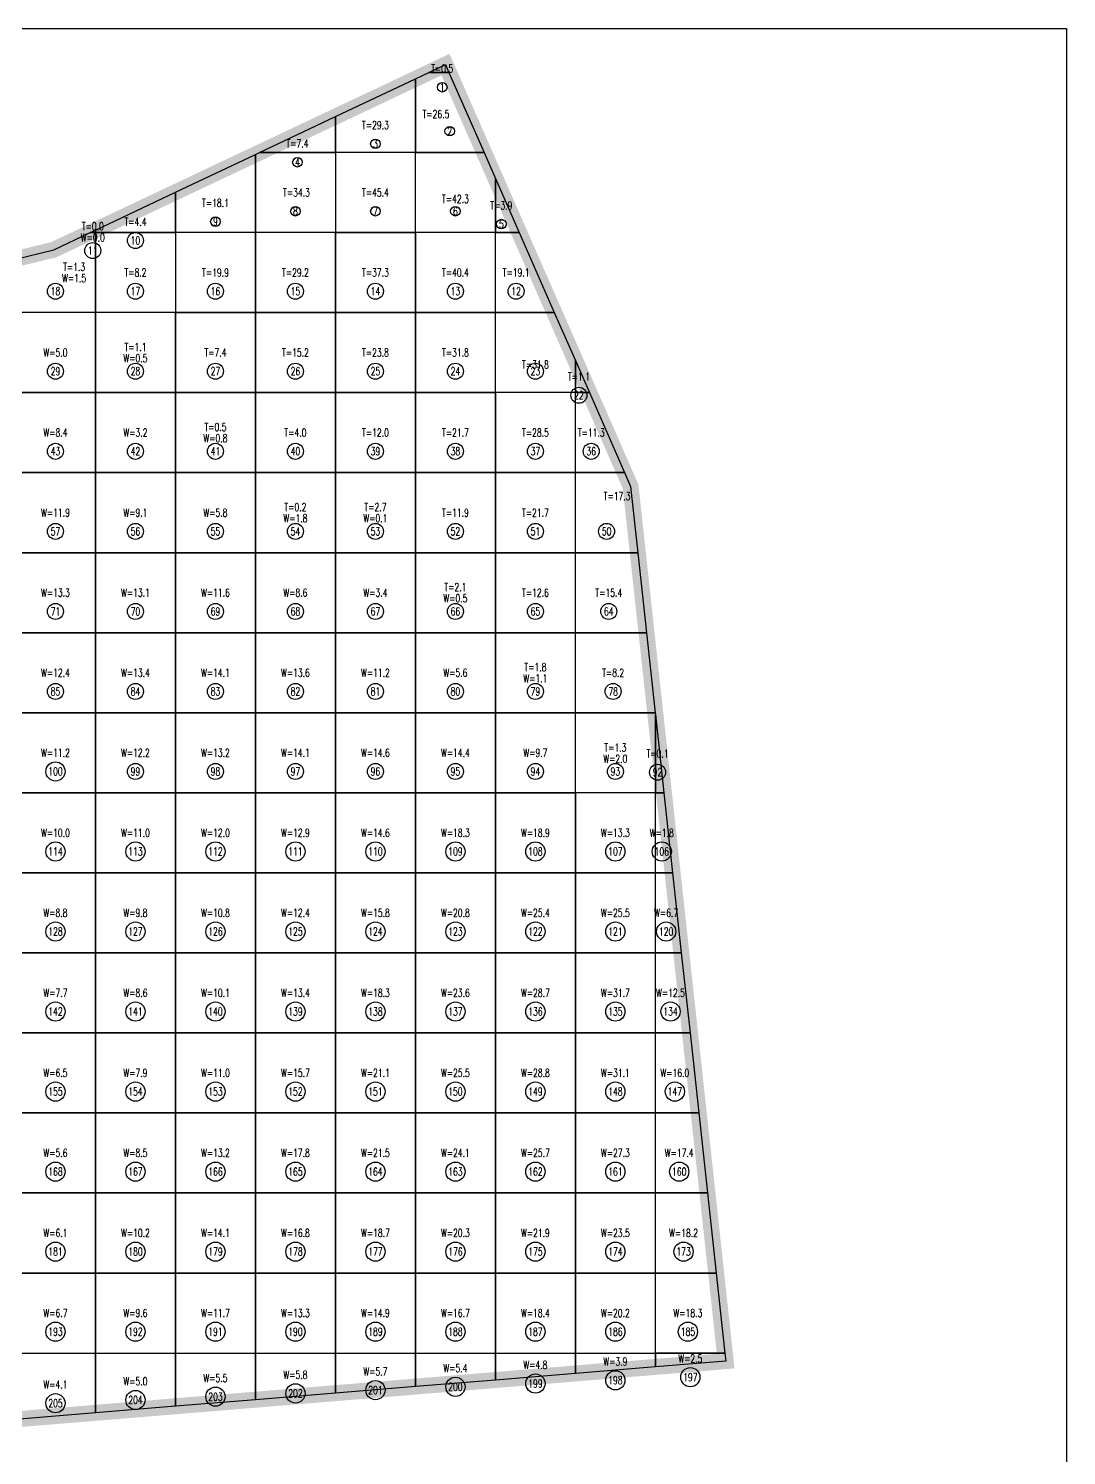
# Model space of a CAD drawing. Extents: x 4283 to 40403, y 1134 to 1764.
# Drawn here: x 10859.9 to 10932, y 1575 to 1674.1 of the extents above; entities that cross this region are included whole.
import ezdxf
from ezdxf.enums import TextEntityAlignment as Align

# ---------------------------------------------------------------- set-up
doc = ezdxf.new("R2010")
doc.units = 0
for name, color, linetype in [('tdz_11-3方格网', 2, 'Continuous'), ('tdz_11-3方格网计算', 7, 'Continuous'), ('tdz_土方计算图', 7, 'Continuous'), ('tdz_格田', 6, 'Continuous')]:
    doc.layers.add(name, color=color, linetype=linetype)
doc.styles.add('GLandNum', font='txt_____.ttf', dxfattribs={"width": 0.7, "height": 0.5})

msp = doc.modelspace()

# ---------------------------------------------------------------- linework, layer by layer
at = {"layer": 'tdz_11-3方格网', "linetype": 'Continuous'}
for points in [[(10891.539, 1665.486, 3764.657), (10886.771, 1665.486, 3764.444), (10886.771, 1670.601, 3764.616), (10887.704, 1671.042, 3764.539), (10889.1, 1671.042, 3764.463)], [(10889.1, 1671.042, 3764.463), (10887.704, 1671.042, 3764.539), (10888.86, 1671.588, 3764.444)], [(10886.771, 1670.601, 3764.616), (10886.771, 1665.486, 3764.444), (10881.215, 1665.486, 3764.444), (10881.215, 1667.977, 3765.072)], [(10881.215, 1667.977, 3765.072), (10881.215, 1665.486, 3764.444), (10875.94, 1665.486, 3765.504)], [(10875.659, 1665.354, 3765.528), (10875.659, 1659.931, 3765.236), (10870.104, 1659.931, 3765.736), (10870.104, 1662.73, 3765.983)], [(10875.94, 1665.486, 3765.504), (10881.215, 1665.486, 3764.444), (10881.215, 1659.931, 3764.797), (10875.659, 1659.931, 3765.236), (10875.659, 1665.354, 3765.528)], [(10881.215, 1665.486, 3764.444), (10881.215, 1659.931, 3764.797), (10886.771, 1659.931, 3764.444), (10886.771, 1665.486, 3764.444)], [(10892.326, 1663.694, 3764.719), (10892.326, 1659.931, 3764.756), (10886.771, 1659.931, 3764.444), (10886.771, 1665.486, 3764.444), (10891.539, 1665.486, 3764.657)], [(10893.978, 1659.931, 3764.85), (10892.326, 1659.931, 3764.756), (10892.326, 1663.694, 3764.719)], [(10870.104, 1662.73, 3765.983), (10870.104, 1659.931, 3765.736), (10864.548, 1659.931, 3766.297), (10864.548, 1660.107, 3766.439)], [(10864.548, 1660.107, 3766.439), (10864.548, 1659.931, 3766.297), (10864.175, 1659.931, 3766.47)], [(10864.175, 1659.931, 3766.47), (10864.548, 1659.931, 3766.297), (10864.548, 1654.375, 3766.894), (10858.993, 1654.375, 3767.212), (10858.993, 1658.094, 3767.028), (10861.654, 1658.74, 3766.677)], [(10864.548, 1654.375, 3766.894), (10864.548, 1659.931, 3766.297), (10870.104, 1659.931, 3765.736), (10870.104, 1654.375, 3766.481)], [(10870.104, 1659.931, 3765.736), (10870.104, 1654.375, 3766.481), (10875.659, 1654.375, 3766.007), (10875.659, 1659.931, 3765.236)], [(10875.659, 1659.931, 3765.236), (10875.659, 1654.375, 3766.007), (10881.215, 1654.375, 3765.532), (10881.215, 1659.931, 3764.797)], [(10881.215, 1659.931, 3764.797), (10881.215, 1654.375, 3765.532), (10886.771, 1654.375, 3765.121), (10886.771, 1659.931, 3764.444)], [(10886.771, 1659.931, 3764.444), (10886.771, 1654.375, 3765.121), (10892.326, 1654.375, 3764.809), (10892.326, 1659.931, 3764.756)], [(10892.326, 1659.931, 3764.756), (10893.978, 1659.931, 3764.85), (10896.417, 1654.375, 3765.044), (10892.326, 1654.375, 3764.809)], [(10858.993, 1654.375, 3767.212), (10858.993, 1648.819, 3767.427), (10864.548, 1648.819, 3767.132), (10864.548, 1654.375, 3766.894)], [(10864.548, 1654.375, 3766.894), (10864.548, 1648.819, 3767.132), (10870.104, 1648.819, 3766.879), (10870.104, 1654.375, 3766.481)], [(10870.104, 1654.375, 3766.481), (10870.104, 1648.819, 3766.879), (10875.659, 1648.819, 3766.643), (10875.659, 1654.375, 3766.007)], [(10875.659, 1654.375, 3766.007), (10875.659, 1648.819, 3766.643), (10881.215, 1648.819, 3766.198), (10881.215, 1654.375, 3765.532)], [(10881.215, 1654.375, 3765.532), (10881.215, 1648.819, 3766.198), (10886.771, 1648.819, 3765.788), (10886.771, 1654.375, 3765.121)], [(10886.771, 1654.375, 3765.121), (10886.771, 1648.819, 3765.788), (10892.326, 1648.819, 3765.268), (10892.326, 1654.375, 3764.809)], [(10897.882, 1651.04, 3765.16), (10897.882, 1648.819, 3765.181), (10892.326, 1648.819, 3765.268), (10892.326, 1654.375, 3764.809), (10896.417, 1654.375, 3765.044)], [(10898.857, 1648.819, 3765.238), (10897.882, 1648.819, 3765.181), (10897.882, 1651.04, 3765.16)], [(10858.993, 1648.819, 3767.427), (10858.993, 1643.264, 3767.641), (10864.548, 1643.264, 3767.392), (10864.548, 1648.819, 3767.132)], [(10864.548, 1648.819, 3767.132), (10864.548, 1643.264, 3767.392), (10870.104, 1643.264, 3767.169), (10870.104, 1648.819, 3766.879)], [(10870.104, 1648.819, 3766.879), (10870.104, 1643.264, 3767.169), (10875.659, 1643.264, 3766.984), (10875.659, 1648.819, 3766.643)], [(10875.659, 1648.819, 3766.643), (10875.659, 1643.264, 3766.984), (10881.215, 1643.264, 3766.727), (10881.215, 1648.819, 3766.198)], [(10881.215, 1648.819, 3766.198), (10881.215, 1643.264, 3766.727), (10886.771, 1643.264, 3766.334), (10886.771, 1648.819, 3765.788)], [(10886.771, 1648.819, 3765.788), (10886.771, 1643.264, 3766.334), (10892.326, 1643.264, 3765.719), (10892.326, 1648.819, 3765.268)], [(10892.326, 1648.819, 3765.268), (10892.326, 1643.264, 3765.719), (10897.882, 1643.264, 3765.503), (10897.882, 1648.819, 3765.181)], [(10897.882, 1648.819, 3765.181), (10898.857, 1648.819, 3765.238), (10901.296, 1643.264, 3765.431), (10897.882, 1643.264, 3765.503)], [(10858.993, 1643.264, 3767.641), (10858.993, 1637.708, 3767.788), (10864.548, 1637.708, 3767.727), (10864.548, 1643.264, 3767.392)], [(10864.548, 1643.264, 3767.392), (10864.548, 1637.708, 3767.727), (10870.104, 1637.708, 3767.542), (10870.104, 1643.264, 3767.169)], [(10870.104, 1643.264, 3767.169), (10870.104, 1637.708, 3767.542), (10875.659, 1637.708, 3767.318), (10875.659, 1643.264, 3766.984)], [(10875.659, 1643.264, 3766.984), (10875.659, 1637.708, 3767.318), (10881.215, 1637.708, 3767.061), (10881.215, 1643.264, 3766.727)], [(10881.215, 1643.264, 3766.727), (10881.215, 1637.708, 3767.061), (10886.771, 1637.708, 3766.814), (10886.771, 1643.264, 3766.334)], [(10886.771, 1643.264, 3766.334), (10886.771, 1637.708, 3766.814), (10892.326, 1637.708, 3766.31), (10892.326, 1643.264, 3765.719)], [(10892.326, 1643.264, 3765.719), (10892.326, 1637.708, 3766.31), (10897.882, 1637.708, 3765.663), (10897.882, 1643.264, 3765.503)], [(10897.882, 1643.264, 3765.503), (10901.296, 1643.264, 3765.431), (10901.716, 1642.306, 3765.464), (10902.216, 1637.708, 3765.768), (10897.882, 1637.708, 3765.663)], [(10858.993, 1637.708, 3767.788), (10858.993, 1632.153, 3767.817), (10864.548, 1632.153, 3767.802), (10864.548, 1637.708, 3767.727)], [(10864.548, 1637.708, 3767.727), (10864.548, 1632.153, 3767.802), (10870.104, 1632.153, 3767.789), (10870.104, 1637.708, 3767.542)], [(10870.104, 1637.708, 3767.542), (10870.104, 1632.153, 3767.789), (10875.659, 1632.153, 3767.72), (10875.659, 1637.708, 3767.318)], [(10875.659, 1637.708, 3767.318), (10875.659, 1632.153, 3767.72), (10881.215, 1632.153, 3767.501), (10881.215, 1637.708, 3767.061)], [(10881.215, 1637.708, 3767.061), (10881.215, 1632.153, 3767.501), (10886.771, 1632.153, 3767.193), (10886.771, 1637.708, 3766.814)], [(10886.771, 1637.708, 3766.814), (10886.771, 1632.153, 3767.193), (10892.326, 1632.153, 3766.863), (10892.326, 1637.708, 3766.31)], [(10892.326, 1637.708, 3766.31), (10892.326, 1632.153, 3766.863), (10897.882, 1632.153, 3766.316), (10897.882, 1637.708, 3765.663)], [(10897.882, 1637.708, 3765.663), (10902.216, 1637.708, 3765.768), (10902.821, 1632.153, 3766.136), (10897.882, 1632.153, 3766.316)], [(10858.993, 1632.153, 3767.817), (10858.993, 1626.597, 3767.846), (10864.548, 1626.597, 3767.832), (10864.548, 1632.153, 3767.802)], [(10864.548, 1632.153, 3767.802), (10864.548, 1626.597, 3767.832), (10870.104, 1626.597, 3767.818), (10870.104, 1632.153, 3767.789)], [(10870.104, 1632.153, 3767.789), (10870.104, 1626.597, 3767.818), (10875.659, 1626.597, 3767.803), (10875.659, 1632.153, 3767.72)], [(10875.659, 1632.153, 3767.72), (10875.659, 1626.597, 3767.803), (10881.215, 1626.597, 3767.788), (10881.215, 1632.153, 3767.501)], [(10881.215, 1632.153, 3767.501), (10881.215, 1626.597, 3767.788), (10886.771, 1626.597, 3767.683), (10886.771, 1632.153, 3767.193)], [(10886.771, 1632.153, 3767.193), (10886.771, 1626.597, 3767.683), (10892.326, 1626.597, 3767.413), (10892.326, 1632.153, 3766.863)], [(10892.326, 1632.153, 3766.863), (10892.326, 1626.597, 3767.413), (10897.882, 1626.597, 3766.962), (10897.882, 1632.153, 3766.316)], [(10897.882, 1632.153, 3766.316), (10902.821, 1632.153, 3766.136), (10903.425, 1626.597, 3766.503), (10897.882, 1626.597, 3766.962)], [(10858.993, 1626.597, 3767.846), (10858.993, 1621.042, 3767.874), (10864.548, 1621.042, 3767.861), (10864.548, 1626.597, 3767.832)], [(10864.548, 1626.597, 3767.832), (10864.548, 1621.042, 3767.861), (10870.104, 1621.042, 3767.847), (10870.104, 1626.597, 3767.818)], [(10870.104, 1626.597, 3767.818), (10870.104, 1621.042, 3767.847), (10875.659, 1621.042, 3767.832), (10875.659, 1626.597, 3767.803)], [(10875.659, 1626.597, 3767.803), (10875.659, 1621.042, 3767.832), (10881.215, 1621.042, 3767.817), (10881.215, 1626.597, 3767.788)], [(10881.215, 1626.597, 3767.788), (10881.215, 1621.042, 3767.817), (10886.771, 1621.042, 3767.801), (10886.771, 1626.597, 3767.683)], [(10886.771, 1626.597, 3767.683), (10886.771, 1621.042, 3767.801), (10892.326, 1621.042, 3767.939), (10892.326, 1626.597, 3767.413)], [(10892.326, 1626.597, 3767.413), (10892.326, 1621.042, 3767.939), (10897.882, 1621.042, 3767.45), (10897.882, 1626.597, 3766.962)], [(10903.437, 1626.483, 3766.51), (10903.437, 1621.042, 3767.07), (10897.882, 1621.042, 3767.45), (10897.882, 1626.597, 3766.962), (10903.425, 1626.597, 3766.503)], [(10904.029, 1621.042, 3767.074), (10903.437, 1621.042, 3767.07), (10903.437, 1626.483, 3766.51)], [(10858.993, 1621.042, 3767.874), (10858.993, 1615.486, 3767.903), (10864.548, 1615.486, 3767.89), (10864.548, 1621.042, 3767.861)], [(10864.548, 1621.042, 3767.861), (10864.548, 1615.486, 3767.89), (10870.104, 1615.486, 3767.876), (10870.104, 1621.042, 3767.847)], [(10870.104, 1621.042, 3767.847), (10870.104, 1615.486, 3767.876), (10875.659, 1615.486, 3767.86), (10875.659, 1621.042, 3767.832)], [(10875.659, 1621.042, 3767.832), (10875.659, 1615.486, 3767.86), (10881.215, 1615.486, 3767.844), (10881.215, 1621.042, 3767.817)], [(10881.215, 1621.042, 3767.817), (10881.215, 1615.486, 3767.844), (10886.771, 1615.486, 3767.966), (10886.771, 1621.042, 3767.801)], [(10886.771, 1621.042, 3767.801), (10886.771, 1615.486, 3767.966), (10892.326, 1615.486, 3768.143), (10892.326, 1621.042, 3767.939)], [(10892.326, 1621.042, 3767.939), (10892.326, 1615.486, 3768.143), (10897.882, 1615.486, 3768.194), (10897.882, 1621.042, 3767.45)], [(10897.882, 1621.042, 3767.45), (10897.882, 1615.486, 3768.194), (10903.437, 1615.486, 3767.783), (10903.437, 1621.042, 3767.07)], [(10903.437, 1621.042, 3767.07), (10904.029, 1621.042, 3767.074), (10904.634, 1615.486, 3767.792), (10903.437, 1615.486, 3767.783)], [(10858.993, 1615.486, 3767.903), (10858.993, 1609.931, 3767.933), (10864.548, 1609.931, 3767.919), (10864.548, 1615.486, 3767.89)], [(10864.548, 1615.486, 3767.89), (10864.548, 1609.931, 3767.919), (10870.104, 1609.931, 3767.903), (10870.104, 1615.486, 3767.876)], [(10870.104, 1615.486, 3767.876), (10870.104, 1609.931, 3767.903), (10875.659, 1609.931, 3767.889), (10875.659, 1615.486, 3767.86)], [(10875.659, 1615.486, 3767.86), (10875.659, 1609.931, 3767.889), (10881.215, 1609.931, 3767.992), (10881.215, 1615.486, 3767.844)], [(10881.215, 1615.486, 3767.844), (10881.215, 1609.931, 3767.992), (10886.771, 1609.931, 3768.17), (10886.771, 1615.486, 3767.966)], [(10886.771, 1615.486, 3767.966), (10886.771, 1609.931, 3768.17), (10892.326, 1609.931, 3768.348), (10892.326, 1615.486, 3768.143)], [(10892.326, 1615.486, 3768.143), (10892.326, 1609.931, 3768.348), (10897.882, 1609.931, 3768.527), (10897.882, 1615.486, 3768.194)], [(10897.882, 1615.486, 3768.194), (10897.882, 1609.931, 3768.527), (10903.437, 1609.931, 3768.498), (10903.437, 1615.486, 3767.783)], [(10903.437, 1615.486, 3767.783), (10904.634, 1615.486, 3767.792), (10905.238, 1609.931, 3768.511), (10903.437, 1609.931, 3768.498)], [(10858.993, 1609.931, 3767.933), (10858.993, 1604.375, 3767.962), (10864.548, 1604.375, 3767.948), (10864.548, 1609.931, 3767.919)], [(10864.548, 1609.931, 3767.919), (10864.548, 1604.375, 3767.948), (10870.104, 1604.375, 3767.932), (10870.104, 1609.931, 3767.903)], [(10870.104, 1609.931, 3767.903), (10870.104, 1604.375, 3767.932), (10875.659, 1604.375, 3768.019), (10875.659, 1609.931, 3767.889)], [(10875.659, 1609.931, 3767.889), (10875.659, 1604.375, 3768.019), (10881.215, 1604.375, 3768.197), (10881.215, 1609.931, 3767.992)], [(10881.215, 1609.931, 3767.992), (10881.215, 1604.375, 3768.197), (10886.771, 1604.375, 3768.374), (10886.771, 1609.931, 3768.17)], [(10886.771, 1609.931, 3768.17), (10886.771, 1604.375, 3768.374), (10892.326, 1604.375, 3768.553), (10892.326, 1609.931, 3768.348)], [(10892.326, 1609.931, 3768.348), (10892.326, 1604.375, 3768.553), (10897.882, 1604.375, 3768.7), (10897.882, 1609.931, 3768.527)], [(10897.882, 1609.931, 3768.527), (10897.882, 1604.375, 3768.7), (10903.437, 1604.375, 3768.714), (10903.437, 1609.931, 3768.498)], [(10903.437, 1609.931, 3768.498), (10905.238, 1609.931, 3768.511), (10905.842, 1604.375, 3768.718), (10903.437, 1604.375, 3768.714)], [(10858.993, 1604.375, 3767.962), (10858.993, 1598.819, 3767.991), (10864.548, 1598.819, 3767.976), (10864.548, 1604.375, 3767.948)], [(10864.548, 1604.375, 3767.948), (10864.548, 1598.819, 3767.976), (10870.104, 1598.819, 3768.046), (10870.104, 1604.375, 3767.932)], [(10870.104, 1604.375, 3767.932), (10870.104, 1598.819, 3768.046), (10875.659, 1598.819, 3768.223), (10875.659, 1604.375, 3768.019)], [(10875.659, 1604.375, 3768.019), (10875.659, 1598.819, 3768.223), (10881.215, 1598.819, 3768.401), (10881.215, 1604.375, 3768.197)], [(10881.215, 1604.375, 3768.197), (10881.215, 1598.819, 3768.401), (10886.771, 1598.819, 3768.58), (10886.771, 1604.375, 3768.374)], [(10886.771, 1604.375, 3768.374), (10886.771, 1598.819, 3768.58), (10892.326, 1598.819, 3768.599), (10892.326, 1604.375, 3768.553)], [(10892.326, 1604.375, 3768.553), (10892.326, 1598.819, 3768.599), (10897.882, 1598.819, 3768.613), (10897.882, 1604.375, 3768.7)], [(10897.882, 1604.375, 3768.7), (10897.882, 1598.819, 3768.613), (10903.437, 1598.819, 3768.628), (10903.437, 1604.375, 3768.714)], [(10903.437, 1604.375, 3768.714), (10905.842, 1604.375, 3768.718), (10906.447, 1598.819, 3768.648), (10903.437, 1598.819, 3768.628)], [(10858.993, 1598.819, 3767.991), (10858.993, 1593.264, 3768.019), (10864.548, 1593.264, 3768.072), (10864.548, 1598.819, 3767.976)], [(10864.548, 1598.819, 3767.976), (10864.548, 1593.264, 3768.072), (10870.104, 1593.264, 3768.25), (10870.104, 1598.819, 3768.046)], [(10870.104, 1598.819, 3768.046), (10870.104, 1593.264, 3768.25), (10875.659, 1593.264, 3768.428), (10875.659, 1598.819, 3768.223)], [(10875.659, 1598.819, 3768.223), (10875.659, 1593.264, 3768.428), (10881.215, 1593.264, 3768.483), (10881.215, 1598.819, 3768.401)], [(10881.215, 1598.819, 3768.401), (10881.215, 1593.264, 3768.483), (10886.771, 1593.264, 3768.498), (10886.771, 1598.819, 3768.58)], [(10886.771, 1598.819, 3768.58), (10886.771, 1593.264, 3768.498), (10892.326, 1593.264, 3768.512), (10892.326, 1598.819, 3768.599)], [(10892.326, 1598.819, 3768.599), (10892.326, 1593.264, 3768.512), (10897.882, 1593.264, 3768.527), (10897.882, 1598.819, 3768.613)], [(10897.882, 1598.819, 3768.613), (10897.882, 1593.264, 3768.527), (10903.437, 1593.264, 3768.54), (10903.437, 1598.819, 3768.628)], [(10903.437, 1598.819, 3768.628), (10906.447, 1598.819, 3768.648), (10907.051, 1593.264, 3768.579), (10903.437, 1593.264, 3768.54)], [(10858.993, 1593.264, 3768.019), (10858.993, 1587.708, 3768.099), (10864.548, 1587.708, 3768.277), (10864.548, 1593.264, 3768.072)], [(10864.548, 1593.264, 3768.072), (10864.548, 1587.708, 3768.277), (10870.104, 1587.708, 3768.368), (10870.104, 1593.264, 3768.25)], [(10870.104, 1593.264, 3768.25), (10870.104, 1587.708, 3768.368), (10875.659, 1587.708, 3768.382), (10875.659, 1593.264, 3768.428)], [(10875.659, 1593.264, 3768.428), (10875.659, 1587.708, 3768.382), (10881.215, 1587.708, 3768.397), (10881.215, 1593.264, 3768.483)], [(10881.215, 1593.264, 3768.483), (10881.215, 1587.708, 3768.397), (10886.771, 1587.708, 3768.411), (10886.771, 1593.264, 3768.498)], [(10886.771, 1593.264, 3768.498), (10886.771, 1587.708, 3768.411), (10892.326, 1587.708, 3768.426), (10892.326, 1593.264, 3768.512)], [(10892.326, 1593.264, 3768.512), (10892.326, 1587.708, 3768.426), (10897.882, 1587.708, 3768.439), (10897.882, 1593.264, 3768.527)], [(10897.882, 1593.264, 3768.527), (10897.882, 1587.708, 3768.439), (10903.437, 1587.708, 3768.453), (10903.437, 1593.264, 3768.54)], [(10903.437, 1593.264, 3768.54), (10907.051, 1593.264, 3768.579), (10907.655, 1587.708, 3768.51), (10903.437, 1587.708, 3768.453)], [(10858.993, 1587.708, 3768.099), (10858.993, 1582.153, 3768.253), (10864.548, 1582.153, 3768.267), (10864.548, 1587.708, 3768.277)], [(10864.548, 1587.708, 3768.277), (10864.548, 1582.153, 3768.267), (10870.104, 1582.153, 3768.281), (10870.104, 1587.708, 3768.368)], [(10870.104, 1587.708, 3768.368), (10870.104, 1582.153, 3768.281), (10875.659, 1582.153, 3768.296), (10875.659, 1587.708, 3768.382)], [(10875.659, 1587.708, 3768.382), (10875.659, 1582.153, 3768.296), (10881.215, 1582.153, 3768.31), (10881.215, 1587.708, 3768.397)], [(10881.215, 1587.708, 3768.397), (10881.215, 1582.153, 3768.31), (10886.771, 1582.153, 3768.332), (10886.771, 1587.708, 3768.411)], [(10886.771, 1587.708, 3768.411), (10886.771, 1582.153, 3768.332), (10892.326, 1582.153, 3768.359), (10892.326, 1587.708, 3768.426)], [(10892.326, 1587.708, 3768.426), (10892.326, 1582.153, 3768.359), (10897.882, 1582.153, 3768.386), (10897.882, 1587.708, 3768.439)], [(10897.882, 1587.708, 3768.439), (10897.882, 1582.153, 3768.386), (10903.437, 1582.153, 3768.411), (10903.437, 1587.708, 3768.453)], [(10903.437, 1587.708, 3768.453), (10907.655, 1587.708, 3768.51), (10908.26, 1582.153, 3768.44), (10903.437, 1582.153, 3768.411)], [(10858.993, 1577.548, 3768.193), (10858.993, 1582.153, 3768.253), (10864.548, 1582.153, 3768.267), (10864.548, 1578.003, 3768.22)], [(10864.548, 1578.003, 3768.22), (10864.548, 1582.153, 3768.267), (10870.104, 1582.153, 3768.281), (10870.104, 1578.458, 3768.247)], [(10870.104, 1578.458, 3768.247), (10870.104, 1582.153, 3768.281), (10875.659, 1582.153, 3768.296), (10875.659, 1578.914, 3768.274)], [(10875.659, 1578.914, 3768.274), (10875.659, 1582.153, 3768.296), (10881.215, 1582.153, 3768.31), (10881.215, 1579.369, 3768.301)], [(10881.215, 1579.369, 3768.301), (10881.215, 1582.153, 3768.31), (10886.771, 1582.153, 3768.332), (10886.771, 1579.825, 3768.328)], [(10886.771, 1579.825, 3768.328), (10886.771, 1582.153, 3768.332), (10892.326, 1582.153, 3768.359), (10892.326, 1580.28, 3768.356)], [(10892.326, 1580.28, 3768.356), (10892.326, 1582.153, 3768.359), (10897.882, 1582.153, 3768.386), (10897.882, 1580.736, 3768.382)], [(10897.882, 1580.736, 3768.382), (10897.882, 1582.153, 3768.386), (10903.437, 1582.153, 3768.411), (10903.437, 1581.191, 3768.41)], [(10903.437, 1582.153, 3768.411), (10908.26, 1582.153, 3768.44), (10908.321, 1581.592, 3768.433), (10903.437, 1581.191, 3768.41)]]:
    msp.add_polyline3d(points, close=True, dxfattribs=at)
at = {"layer": 'tdz_11-3方格网计算', "color": 7, "linetype": 'Continuous'}
for centre, radius in [((10888.631, 1670.018), 0.333), ((10889.155, 1666.968), 0.333), ((10883.993, 1666.091), 0.333), ((10878.577, 1664.813), 0.333), ((10878.437, 1661.412), 0.333), ((10883.993, 1661.412), 0.333), ((10889.548, 1661.412), 0.333), ((10872.882, 1660.69), 0.333), ((10892.739, 1660.516), 0.333), ((10864.362, 1658.678), 0.556), ((10867.326, 1659.378), 0.556), ((10861.771, 1655.856), 0.556), ((10867.326, 1655.856), 0.556), ((10872.882, 1655.856), 0.556), ((10878.437, 1655.856), 0.556), ((10883.993, 1655.856), 0.556), ((10889.548, 1655.856), 0.556), ((10893.762, 1655.856), 0.556), ((10861.771, 1650.301), 0.556), ((10867.326, 1650.301), 0.556), ((10872.882, 1650.301), 0.556), ((10878.437, 1650.301), 0.556), ((10883.993, 1650.301), 0.556), ((10889.548, 1650.301), 0.556), ((10895.104, 1650.301), 0.556), ((10898.125, 1648.633), 0.556), ((10861.771, 1644.745), 0.556), ((10867.326, 1644.745), 0.556), ((10872.882, 1644.745), 0.556), ((10878.437, 1644.745), 0.556), ((10883.993, 1644.745), 0.556), ((10889.548, 1644.745), 0.556), ((10895.104, 1644.745), 0.556), ((10898.979, 1644.745), 0.556), ((10861.771, 1639.19), 0.556), ((10867.326, 1639.19), 0.556), ((10872.882, 1639.19), 0.556), ((10878.437, 1639.19), 0.556), ((10883.993, 1639.19), 0.556), ((10889.548, 1639.19), 0.556), ((10895.104, 1639.19), 0.556), ((10900.049, 1639.19), 0.556), ((10861.771, 1633.634), 0.556), ((10867.326, 1633.634), 0.556), ((10872.882, 1633.634), 0.556), ((10878.437, 1633.634), 0.556), ((10883.993, 1633.634), 0.556), ((10889.548, 1633.634), 0.556), ((10895.104, 1633.634), 0.556), ((10900.2, 1633.634), 0.556), ((10861.771, 1628.079), 0.556), ((10867.326, 1628.079), 0.556), ((10872.882, 1628.079), 0.556), ((10878.437, 1628.079), 0.556), ((10883.993, 1628.079), 0.556), ((10889.548, 1628.079), 0.556), ((10895.104, 1628.079), 0.556), ((10900.502, 1628.079), 0.556), ((10861.771, 1622.523), 0.667), ((10867.326, 1622.523), 0.556), ((10872.882, 1622.523), 0.556), ((10878.437, 1622.523), 0.556), ((10883.993, 1622.523), 0.556), ((10889.548, 1622.523), 0.556), ((10895.104, 1622.523), 0.556), ((10900.659, 1622.523), 0.556), ((10903.585, 1622.466), 0.556), ((10861.771, 1616.968), 0.667), ((10867.326, 1616.968), 0.667), ((10872.882, 1616.968), 0.667), ((10878.437, 1616.968), 0.667), ((10883.993, 1616.968), 0.667), ((10889.548, 1616.968), 0.667), ((10895.104, 1616.968), 0.667), ((10900.659, 1616.968), 0.667), ((10903.884, 1616.968), 0.667), ((10861.771, 1611.412), 0.667), ((10867.326, 1611.412), 0.667), ((10872.882, 1611.412), 0.667), ((10878.437, 1611.412), 0.667), ((10883.993, 1611.412), 0.667), ((10889.548, 1611.412), 0.667), ((10895.104, 1611.412), 0.667), ((10900.659, 1611.412), 0.667), ((10904.186, 1611.412), 0.667), ((10861.771, 1605.856), 0.667), ((10867.326, 1605.856), 0.667), ((10872.882, 1605.856), 0.667), ((10878.437, 1605.856), 0.667), ((10883.993, 1605.856), 0.667), ((10889.548, 1605.856), 0.667), ((10895.104, 1605.856), 0.667), ((10900.659, 1605.856), 0.667), ((10904.489, 1605.856), 0.667), ((10861.771, 1600.301), 0.667), ((10867.326, 1600.301), 0.667), ((10872.882, 1600.301), 0.667), ((10878.437, 1600.301), 0.667), ((10883.993, 1600.301), 0.667), ((10889.548, 1600.301), 0.667), ((10895.104, 1600.301), 0.667), ((10900.659, 1600.301), 0.667), ((10904.791, 1600.301), 0.667), ((10861.771, 1594.745), 0.667), ((10867.326, 1594.745), 0.667), ((10872.882, 1594.745), 0.667), ((10878.437, 1594.745), 0.667), ((10883.993, 1594.745), 0.667), ((10889.548, 1594.745), 0.667), ((10895.104, 1594.745), 0.667), ((10900.659, 1594.745), 0.667), ((10905.093, 1594.745), 0.667), ((10861.771, 1589.19), 0.667), ((10867.326, 1589.19), 0.667), ((10872.882, 1589.19), 0.667), ((10878.437, 1589.19), 0.667), ((10883.993, 1589.19), 0.667), ((10889.548, 1589.19), 0.667), ((10895.104, 1589.19), 0.667), ((10900.659, 1589.19), 0.667), ((10905.395, 1589.19), 0.667), ((10861.771, 1583.634), 0.667), ((10867.326, 1583.634), 0.667), ((10872.882, 1583.634), 0.667), ((10878.437, 1583.634), 0.667), ((10883.993, 1583.634), 0.667), ((10889.548, 1583.634), 0.667), ((10895.104, 1583.634), 0.667), ((10900.659, 1583.634), 0.667), ((10905.697, 1583.634), 0.667), ((10900.659, 1580.262), 0.667), ((10905.864, 1580.476), 0.667), ((10878.437, 1579.351), 0.667), ((10883.993, 1579.579), 0.667), ((10889.548, 1579.806), 0.667), ((10895.104, 1580.034), 0.667), ((10861.771, 1578.668), 0.667), ((10867.326, 1578.895), 0.667), ((10872.882, 1579.123), 0.667)]:
    msp.add_circle(centre, radius, dxfattribs=at)
at = {"layer": 'tdz_土方计算图', "linetype": 'Continuous'}
for points in [[(10801.99, 1674.092), (10931.99, 1674.092)], [(10931.99, 1674.092), (10931.99, 1514.092)]]:
    msp.add_lwpolyline(points, dxfattribs=at)
at = {"layer": 'tdz_格田', "linetype": 'Continuous', "lineweight": 60, "const_width": 1.111}
msp.add_lwpolyline([(10847.4, 1576.597), (10825.674, 1649.958), (10825.659, 1650.008), (10861.654, 1658.74), (10888.86, 1671.588), (10901.716, 1642.306), (10908.321, 1581.592), (10847.4, 1576.597)], close=True, dxfattribs=at)

# ---------------------------------------------------------------- texts
at = {"layer": 'tdz_11-3方格网计算', "color": 2, "linetype": 'Continuous', "style": 'GLandNum', "width": 0.7}
for s, p in [('T=0.5', (10888.631, 1671.315)), ('T=26.5', (10888.196, 1668.154)), ('T=29.3', (10883.993, 1667.388)), ('T=7.4', (10878.577, 1666.109)), ('T=18.1', (10872.882, 1661.986)), ('T=34.3', (10878.507, 1662.708)), ('T=45.4', (10883.993, 1662.708)), ('T=42.3', (10889.548, 1662.26)), ('T=3.9', (10892.739, 1661.812)), ('T=0.0', (10864.362, 1660.363)), ('T=4.4', (10867.326, 1660.674)), ('T=1.3', (10863.066, 1657.542)), ('T=8.2', (10867.326, 1657.153)), ('T=19.9', (10872.882, 1657.153)), ('T=29.2', (10878.437, 1657.153)), ('T=37.3', (10883.993, 1657.153)), ('T=40.4', (10889.548, 1657.153)), ('T=19.1', (10893.762, 1657.153)), ('T=1.1', (10867.326, 1651.986)), ('T=7.4', (10872.882, 1651.597)), ('T=15.2', (10878.437, 1651.597)), ('T=23.8', (10883.993, 1651.597)), ('T=31.8', (10889.548, 1651.597)), ('T=31.8', (10895.104, 1650.763)), ('T=1.1', (10898.125, 1649.93)), ('T=0.5', (10872.882, 1646.431)), ('T=4.0', (10878.437, 1646.042)), ('T=12.0', (10883.993, 1646.042)), ('T=21.7', (10889.548, 1646.042)), ('T=28.5', (10895.104, 1646.042)), ('T=11.3', (10898.979, 1646.042)), ('T=17.3', (10900.777, 1641.636)), ('T=0.2', (10878.437, 1640.875)), ('T=2.7', (10883.993, 1640.875)), ('T=11.9', (10889.548, 1640.486)), ('T=21.7', (10895.104, 1640.486)), ('T=2.1', (10889.548, 1635.319)), ('T=12.6', (10895.104, 1634.931)), ('T=15.4', (10900.2, 1634.931)), ('T=1.8', (10895.104, 1629.764)), ('T=8.2', (10900.502, 1629.375)), ('T=1.3', (10900.659, 1624.18)), ('T=0.1', (10903.585, 1623.762))]:
    msp.add_text(s, height=0.5556, dxfattribs=at).set_placement(p, align=Align.MIDDLE_CENTER)
at = {"layer": 'tdz_11-3方格网计算', "color": 7, "linetype": 'Continuous', "style": 'GLandNum', "width": 0.7}
for s, height, p in [('1', 0.556, (10888.631, 1670.018)), ('2', 0.556, (10889.155, 1666.968)), ('3', 0.556, (10883.993, 1666.091)), ('4', 0.556, (10878.577, 1664.813)), ('8', 0.556, (10878.437, 1661.412)), ('7', 0.556, (10883.993, 1661.412)), ('6', 0.556, (10889.548, 1661.412)), ('9', 0.556, (10872.882, 1660.69)), ('5', 0.556, (10892.739, 1660.516)), ('10', 0.5556, (10867.326, 1659.378)), ('11', 0.5556, (10864.362, 1658.678)), ('18', 0.5556, (10861.771, 1655.856)), ('17', 0.5556, (10867.326, 1655.856)), ('16', 0.5556, (10872.882, 1655.856)), ('15', 0.5556, (10878.437, 1655.856)), ('14', 0.5556, (10883.993, 1655.856)), ('13', 0.5556, (10889.548, 1655.856)), ('12', 0.5556, (10893.762, 1655.856)), ('29', 0.5556, (10861.771, 1650.301)), ('28', 0.5556, (10867.326, 1650.301)), ('27', 0.5556, (10872.882, 1650.301)), ('26', 0.5556, (10878.437, 1650.301)), ('25', 0.5556, (10883.993, 1650.301)), ('24', 0.5556, (10889.548, 1650.301)), ('23', 0.5556, (10895.104, 1650.301)), ('22', 0.5556, (10898.125, 1648.633)), ('43', 0.5556, (10861.771, 1644.745)), ('42', 0.5556, (10867.326, 1644.745)), ('41', 0.5556, (10872.882, 1644.745)), ('40', 0.5556, (10878.437, 1644.745)), ('39', 0.5556, (10883.993, 1644.745)), ('38', 0.5556, (10889.548, 1644.745)), ('37', 0.5556, (10895.104, 1644.745)), ('36', 0.5556, (10898.979, 1644.745)), ('57', 0.5556, (10861.771, 1639.19)), ('56', 0.5556, (10867.326, 1639.19)), ('55', 0.5556, (10872.882, 1639.19)), ('54', 0.5556, (10878.437, 1639.19)), ('53', 0.5556, (10883.993, 1639.19)), ('52', 0.5556, (10889.548, 1639.19)), ('51', 0.5556, (10895.104, 1639.19)), ('50', 0.5556, (10900.049, 1639.19)), ('71', 0.5556, (10861.771, 1633.634)), ('70', 0.5556, (10867.326, 1633.634)), ('69', 0.5556, (10872.882, 1633.634)), ('68', 0.5556, (10878.437, 1633.634)), ('67', 0.5556, (10883.993, 1633.634)), ('66', 0.5556, (10889.548, 1633.634)), ('65', 0.5556, (10895.104, 1633.634)), ('64', 0.5556, (10900.2, 1633.634)), ('85', 0.5556, (10861.771, 1628.079)), ('84', 0.5556, (10867.326, 1628.079)), ('83', 0.5556, (10872.882, 1628.079)), ('82', 0.5556, (10878.437, 1628.079)), ('81', 0.5556, (10883.993, 1628.079)), ('80', 0.5556, (10889.548, 1628.079)), ('79', 0.5556, (10895.104, 1628.079)), ('78', 0.5556, (10900.502, 1628.079)), ('100', 0.5556, (10861.771, 1622.523)), ('99', 0.5556, (10867.326, 1622.523)), ('98', 0.5556, (10872.882, 1622.523)), ('97', 0.5556, (10878.437, 1622.523)), ('96', 0.5556, (10883.993, 1622.523)), ('95', 0.5556, (10889.548, 1622.523)), ('94', 0.5556, (10895.104, 1622.523)), ('93', 0.5556, (10900.659, 1622.523)), ('92', 0.5556, (10903.585, 1622.466)), ('114', 0.5556, (10861.771, 1616.968)), ('113', 0.5556, (10867.326, 1616.968)), ('112', 0.5556, (10872.882, 1616.968)), ('111', 0.5556, (10878.437, 1616.968)), ('110', 0.5556, (10883.993, 1616.968)), ('109', 0.5556, (10889.548, 1616.968)), ('108', 0.5556, (10895.104, 1616.968)), ('107', 0.5556, (10900.659, 1616.968)), ('106', 0.5556, (10903.884, 1616.968)), ('128', 0.5556, (10861.771, 1611.412)), ('127', 0.5556, (10867.326, 1611.412)), ('126', 0.5556, (10872.882, 1611.412)), ('125', 0.5556, (10878.437, 1611.412)), ('124', 0.5556, (10883.993, 1611.412)), ('123', 0.5556, (10889.548, 1611.412)), ('122', 0.5556, (10895.104, 1611.412)), ('121', 0.5556, (10900.659, 1611.412)), ('120', 0.5556, (10904.186, 1611.412)), ('142', 0.5556, (10861.771, 1605.856)), ('141', 0.5556, (10867.326, 1605.856)), ('140', 0.5556, (10872.882, 1605.856)), ('139', 0.5556, (10878.437, 1605.856)), ('138', 0.5556, (10883.993, 1605.856)), ('137', 0.5556, (10889.548, 1605.856)), ('136', 0.5556, (10895.104, 1605.856)), ('135', 0.5556, (10900.659, 1605.856)), ('134', 0.5556, (10904.489, 1605.856)), ('155', 0.5556, (10861.771, 1600.301)), ('154', 0.5556, (10867.326, 1600.301)), ('153', 0.5556, (10872.882, 1600.301)), ('152', 0.5556, (10878.437, 1600.301)), ('151', 0.5556, (10883.993, 1600.301)), ('150', 0.5556, (10889.548, 1600.301)), ('149', 0.5556, (10895.104, 1600.301)), ('148', 0.5556, (10900.659, 1600.301)), ('147', 0.5556, (10904.791, 1600.301)), ('168', 0.5556, (10861.771, 1594.745)), ('167', 0.5556, (10867.326, 1594.745)), ('166', 0.5556, (10872.882, 1594.745)), ('165', 0.5556, (10878.437, 1594.745)), ('164', 0.5556, (10883.993, 1594.745)), ('163', 0.5556, (10889.548, 1594.745)), ('162', 0.5556, (10895.104, 1594.745)), ('161', 0.5556, (10900.659, 1594.745)), ('160', 0.5556, (10905.093, 1594.745)), ('181', 0.5556, (10861.771, 1589.19)), ('180', 0.5556, (10867.326, 1589.19)), ('179', 0.5556, (10872.882, 1589.19)), ('178', 0.5556, (10878.437, 1589.19)), ('177', 0.5556, (10883.993, 1589.19)), ('176', 0.5556, (10889.548, 1589.19)), ('175', 0.5556, (10895.104, 1589.19)), ('174', 0.5556, (10900.659, 1589.19)), ('173', 0.5556, (10905.395, 1589.19)), ('193', 0.5556, (10861.771, 1583.634)), ('192', 0.5556, (10867.326, 1583.634)), ('191', 0.5556, (10872.882, 1583.634)), ('190', 0.5556, (10878.437, 1583.634)), ('189', 0.5556, (10883.993, 1583.634)), ('188', 0.5556, (10889.548, 1583.634)), ('187', 0.5556, (10895.104, 1583.634)), ('186', 0.5556, (10900.659, 1583.634)), ('185', 0.5556, (10905.697, 1583.634)), ('201', 0.5556, (10883.993, 1579.579)), ('200', 0.5556, (10889.548, 1579.806)), ('199', 0.5556, (10895.104, 1580.034)), ('198', 0.5556, (10900.659, 1580.262)), ('197', 0.5556, (10905.864, 1580.476)), ('205', 0.5556, (10861.771, 1578.668)), ('204', 0.5556, (10867.326, 1578.895)), ('203', 0.5556, (10872.882, 1579.123)), ('202', 0.5556, (10878.437, 1579.351))]:
    msp.add_text(s, height=height, dxfattribs=at).set_placement(p, align=Align.MIDDLE_CENTER)
at = {"layer": 'tdz_11-3方格网计算', "color": 173, "linetype": 'Continuous', "style": 'GLandNum', "width": 0.7}
for s, p in [('W=0.0', (10864.362, 1659.586)), ('W=1.5', (10863.066, 1656.764)), ('W=5.0', (10861.771, 1651.597)), ('W=0.5', (10867.326, 1651.208)), ('W=8.4', (10861.771, 1646.042)), ('W=3.2', (10867.326, 1646.042)), ('W=0.8', (10872.882, 1645.653)), ('W=11.9', (10861.771, 1640.486)), ('W=9.1', (10867.326, 1640.486)), ('W=5.8', (10872.882, 1640.486)), ('W=1.8', (10878.437, 1640.097)), ('W=0.1', (10883.993, 1640.097)), ('W=13.3', (10861.771, 1634.931)), ('W=13.1', (10867.326, 1634.931)), ('W=11.6', (10872.882, 1634.931)), ('W=8.6', (10878.437, 1634.931)), ('W=3.4', (10883.993, 1634.931)), ('W=0.5', (10889.548, 1634.542)), ('W=12.4', (10861.771, 1629.375)), ('W=13.4', (10867.326, 1629.375)), ('W=14.1', (10872.882, 1629.375)), ('W=13.6', (10878.437, 1629.375)), ('W=11.2', (10883.993, 1629.375)), ('W=5.6', (10889.548, 1629.375)), ('W=1.1', (10895.104, 1628.986)), ('W=11.2', (10861.771, 1623.819)), ('W=12.2', (10867.326, 1623.819)), ('W=13.2', (10872.882, 1623.819)), ('W=14.1', (10878.437, 1623.819)), ('W=14.6', (10883.993, 1623.819)), ('W=14.4', (10889.548, 1623.819)), ('W=9.7', (10895.104, 1623.819)), ('W=2.0', (10900.659, 1623.402)), ('W=10.0', (10861.771, 1618.264)), ('W=11.0', (10867.326, 1618.264)), ('W=12.0', (10872.882, 1618.264)), ('W=12.9', (10878.437, 1618.264)), ('W=14.6', (10883.993, 1618.264)), ('W=18.3', (10889.548, 1618.264)), ('W=18.9', (10895.104, 1618.264)), ('W=13.3', (10900.659, 1618.264)), ('W=1.8', (10903.884, 1618.264)), ('W=8.8', (10861.771, 1612.708)), ('W=9.8', (10867.326, 1612.708)), ('W=10.8', (10872.882, 1612.708)), ('W=12.4', (10878.437, 1612.708)), ('W=15.8', (10883.993, 1612.708)), ('W=20.8', (10889.548, 1612.708)), ('W=25.4', (10895.104, 1612.708)), ('W=25.5', (10900.659, 1612.708)), ('W=6.7', (10904.186, 1612.708)), ('W=7.7', (10861.771, 1607.153)), ('W=8.6', (10867.326, 1607.153)), ('W=10.1', (10872.882, 1607.153)), ('W=13.4', (10878.437, 1607.153)), ('W=18.3', (10883.993, 1607.153)), ('W=23.6', (10889.548, 1607.153)), ('W=28.7', (10895.104, 1607.153)), ('W=31.7', (10900.659, 1607.153)), ('W=12.5', (10904.489, 1607.153)), ('W=6.5', (10861.771, 1601.597)), ('W=7.9', (10867.326, 1601.597)), ('W=11.0', (10872.882, 1601.597)), ('W=15.7', (10878.437, 1601.597)), ('W=21.1', (10883.993, 1601.597)), ('W=25.5', (10889.548, 1601.597)), ('W=28.8', (10895.104, 1601.597)), ('W=31.1', (10900.659, 1601.597)), ('W=16.0', (10904.791, 1601.597)), ('W=5.6', (10861.771, 1596.042)), ('W=8.5', (10867.326, 1596.042)), ('W=13.2', (10872.882, 1596.042)), ('W=17.8', (10878.437, 1596.042)), ('W=21.5', (10883.993, 1596.042)), ('W=24.1', (10889.548, 1596.042)), ('W=25.7', (10895.104, 1596.042)), ('W=27.3', (10900.659, 1596.042)), ('W=17.4', (10905.093, 1596.042)), ('W=6.1', (10861.771, 1590.486)), ('W=10.2', (10867.326, 1590.486)), ('W=14.1', (10872.882, 1590.486)), ('W=16.8', (10878.437, 1590.486)), ('W=18.7', (10883.993, 1590.486)), ('W=20.3', (10889.548, 1590.486)), ('W=21.9', (10895.104, 1590.486)), ('W=23.5', (10900.659, 1590.486)), ('W=18.2', (10905.395, 1590.486)), ('W=6.7', (10861.771, 1584.931)), ('W=9.6', (10867.326, 1584.931)), ('W=11.7', (10872.882, 1584.931)), ('W=13.3', (10878.437, 1584.931)), ('W=14.9', (10883.993, 1584.931)), ('W=16.7', (10889.548, 1584.931)), ('W=18.4', (10895.104, 1584.931)), ('W=20.2', (10900.659, 1584.931)), ('W=18.3', (10905.697, 1584.931)), ('W=3.9', (10900.659, 1581.558)), ('W=2.5', (10905.864, 1581.772)), ('W=5.8', (10878.437, 1580.647)), ('W=5.7', (10883.993, 1580.875)), ('W=5.4', (10889.548, 1581.103)), ('W=4.8', (10895.104, 1581.33)), ('W=4.1', (10861.771, 1579.964)), ('W=5.0', (10867.326, 1580.192)), ('W=5.5', (10872.882, 1580.419))]:
    msp.add_text(s, height=0.5556, dxfattribs=at).set_placement(p, align=Align.MIDDLE_CENTER)

doc.saveas('drawing.dxf')
